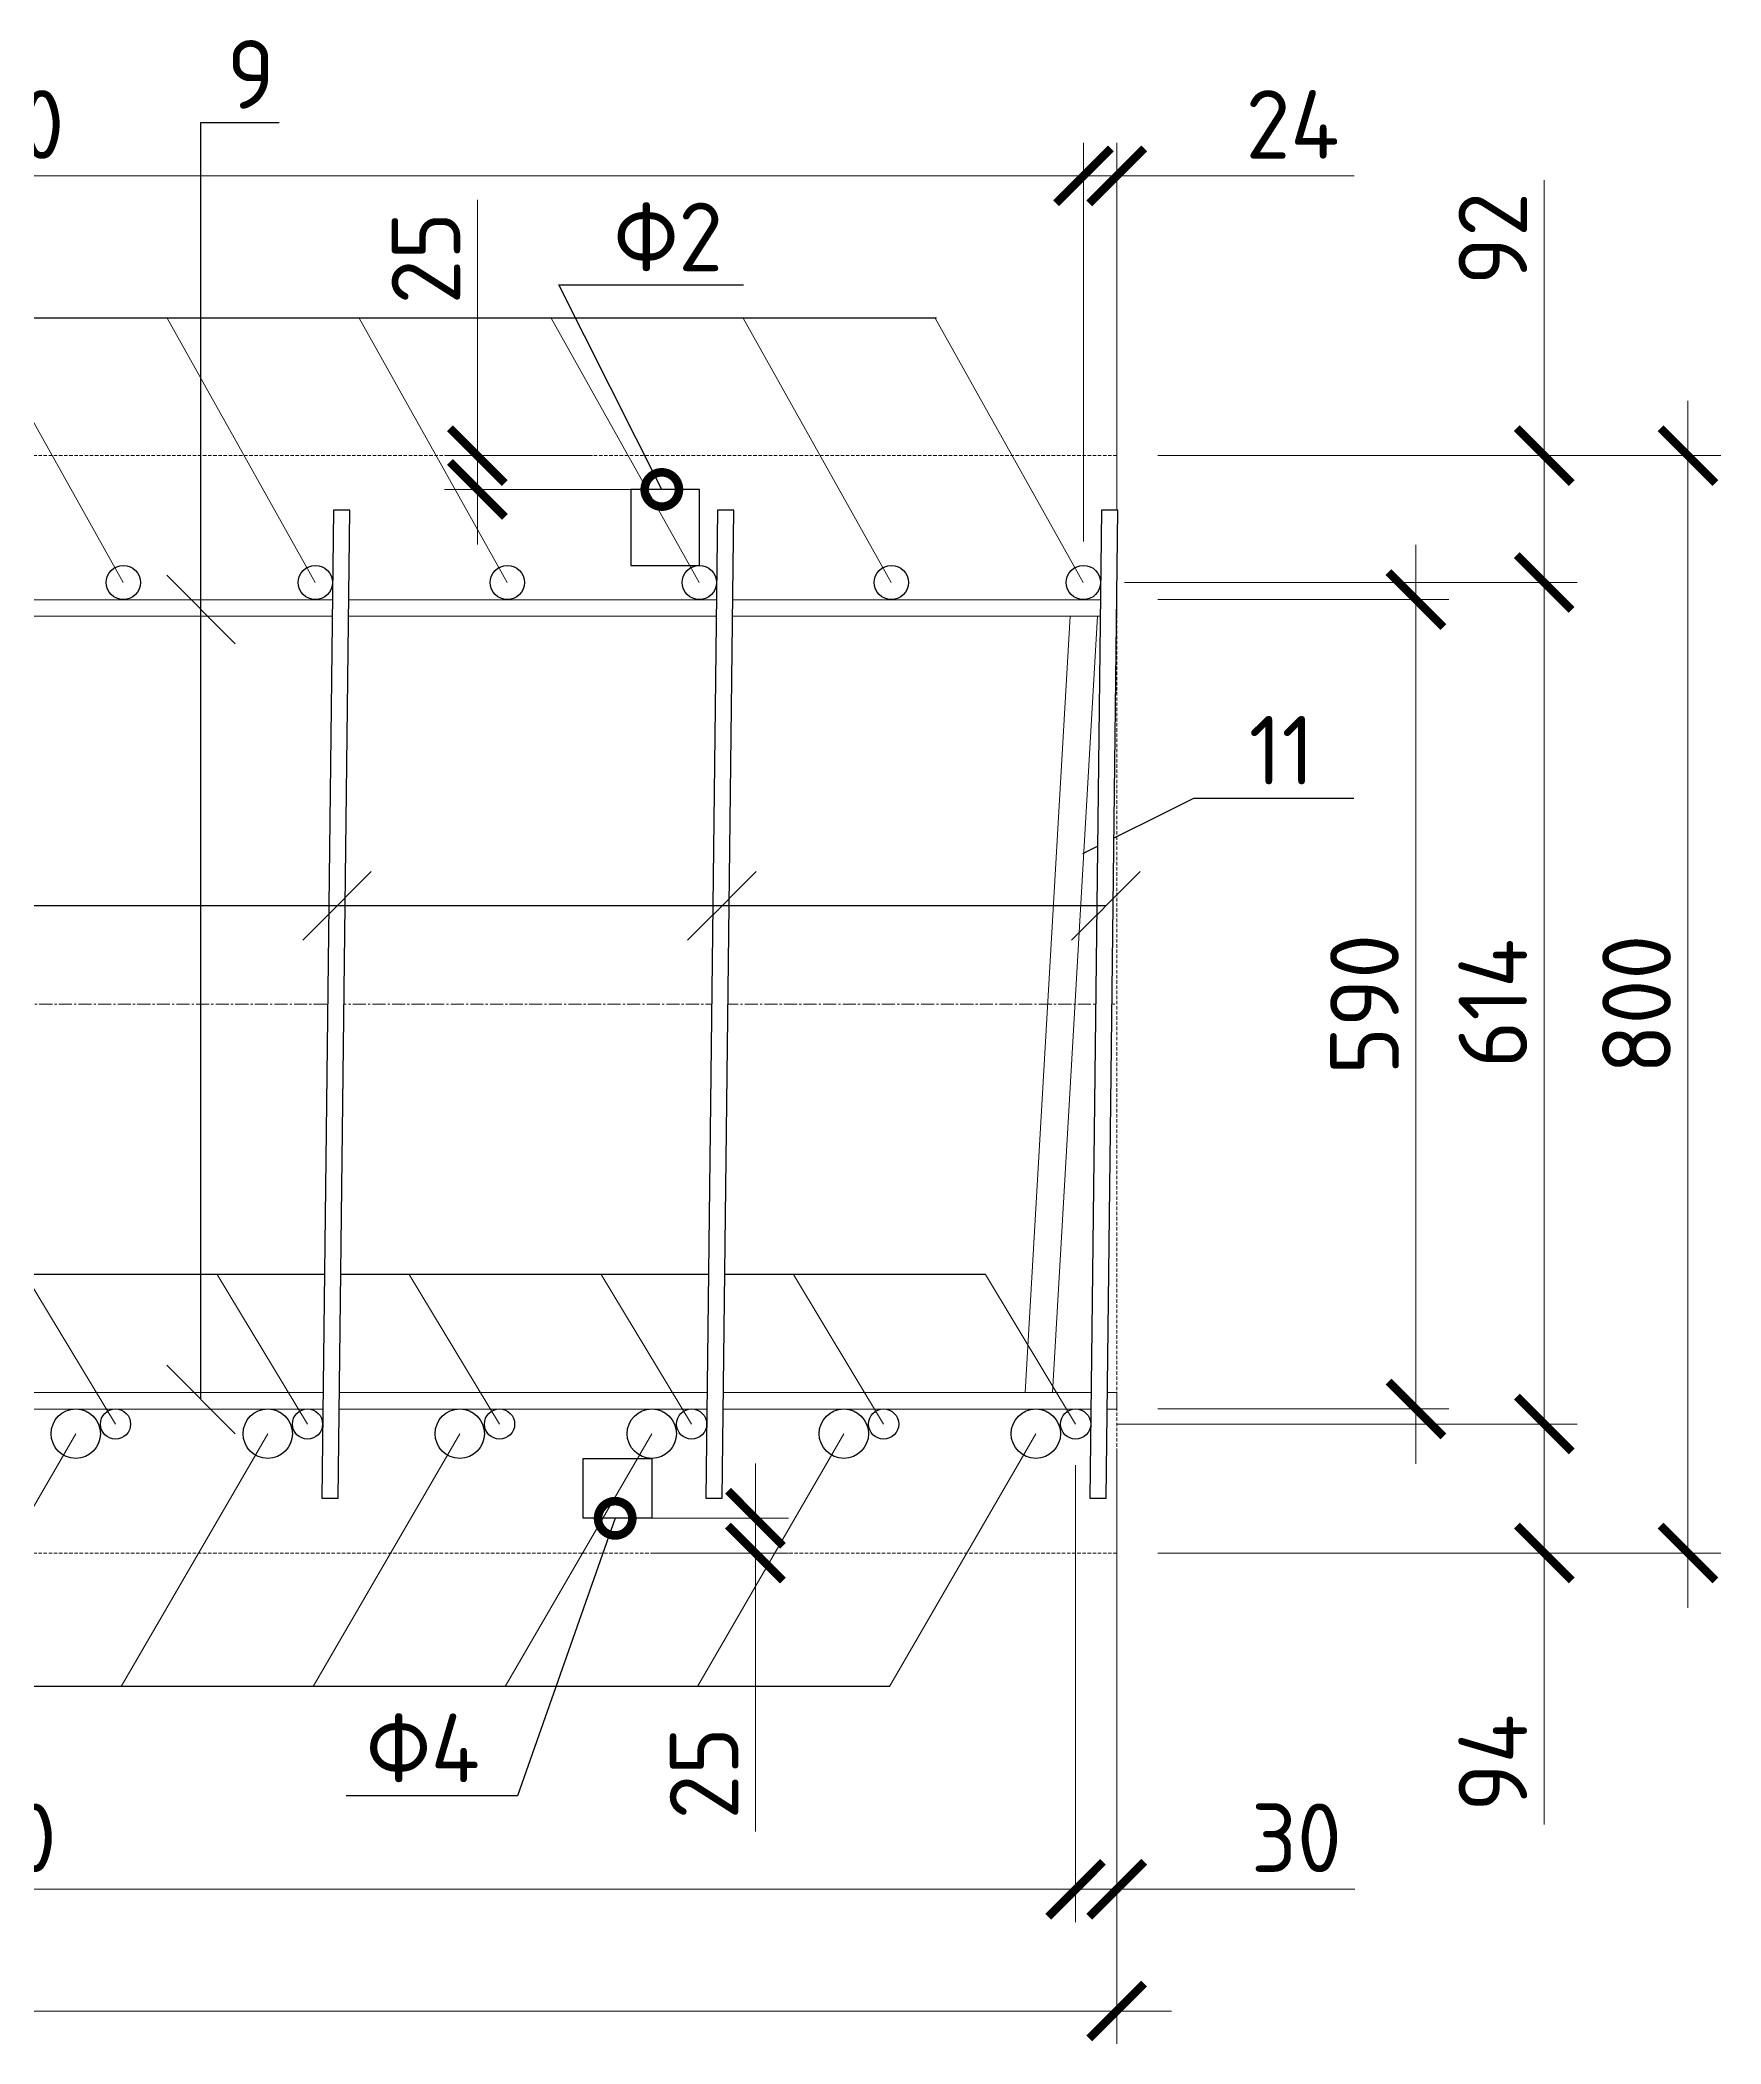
# Model space of a CAD drawing. Header units: millimetres. Extents: x -65574 to 111613, y -106550 to -50518.
# Drawn here: x 19926 to 21152, y -61651 to -60191 of the extents above; entities that cross this region are included whole.
import ezdxf
from ezdxf import colors
from ezdxf.entities.mleader import LeaderData, LeaderLine
from ezdxf.math import Vec2, Vec3

# ---------------------------------------------------------------- set-up
doc = ezdxf.new("R2010")
doc.units = ezdxf.units.MM
doc.linetypes.add('CENTER2', pattern=[28.575, 19.05, -3.175, 3.175, -3.175])
doc.linetypes.add('невидимая', pattern=[0.375, 0.25, -0.125])
doc.layers.get('Defpoints').update_dxf_attribs({"color": 6})
doc.styles.add('GOST-2.304_Type-B', font='GOST Common.ttf')
doc.dimstyles.new('УРСТ', dxfattribs={"dimtxt": 2.5, "dimasz": 2, "dimexe": 1.2, "dimexo": 1.5, "dimtad": 1, "dimdec": 0, "dimrnd": 1, "dimtxsty": 'GOST-2.304_Type-B', "dimblk": 'ARCHTICK', "dimcen": 2, "dimdle": 2, "dimazin": 3, "dimtfac": 1, "dimtdec": 0, "dimtmove": 1, "dimatfit": 0, "dimldrblk": 'NONE', "dimlwd": 15, "dimlwe": 15})

# ---------------------------------------------------------------- blocks, each defined once
blk = doc.blocks.new('_ArchTick')
at = {"color": 0, "linetype": 'ByBlock', "const_width": 0.15}
blk.add_lwpolyline([(-0.5, -0.5), (0.5, 0.5)], dxfattribs=at)
blk = doc.blocks.new('*D391')
at = {"color": 0, "lineweight": 15, "ltscale": 100, "transparency": 16777216}
for p, q in [((18866.8, -60556.1), (18866.8, -60265.7)), ((20686.8, -60556.1), (20686.8, -60265.7)), ((18826.8, -60289.7), (20726.8, -60289.7))]:
    blk.add_line(p, q, dxfattribs=at)
at = {"layer": 'Defpoints', "color": 0, "lineweight": -2, "ltscale": 100, "transparency": 16777216}
for p in [(20686.8, -60289.7), (18866.8, -60586.1), (20686.8, -60586.1)]:
    blk.add_point(p, dxfattribs=at)
at = {"color": 0, "lineweight": 15, "ltscale": 100, "transparency": 16777216, "xscale": 40, "yscale": 40, "zscale": 40, "rotation": 180}
blk.add_blockref('_ArchTick', (18866.8, -60289.7), dxfattribs=at)
at = {"color": 0, "lineweight": 15, "ltscale": 100, "transparency": 16777216, "xscale": 40, "yscale": 40, "zscale": 40}
blk.add_blockref('_ArchTick', (20686.8, -60289.7), dxfattribs=at)
at = {"color": 0, "lineweight": 15, "ltscale": 100, "transparency": 16777216, "insert": (19776.8, -60252.2), "char_height": 50, "attachment_point": 5, "style": 'GOST-2.304_Type-B'}
blk.add_mtext('\\A1;13х140=1820', dxfattribs=at)
blk = doc.blocks.new('_None')
blk = doc.blocks.new('*D393')
at = {"color": 0, "lineweight": 15, "ltscale": 100, "transparency": 16777216}
for p, q in [((20686.8, -60556.1), (20686.8, -60265.7)), ((20711.1, -60568.6), (20711.1, -60265.7)), ((20686.8, -60289.7), (20646.8, -60289.7)), ((20686.8, -60289.7), (20711.1, -60289.7)), ((20686.8, -60289.7), (20711.1, -60289.7)), ((20711.1, -60289.7), (20751.1, -60289.7)), ((20884.3, -60289.7), (20711.1, -60289.7))]:
    blk.add_line(p, q, dxfattribs=at)
at = {"layer": 'Defpoints', "color": 0, "lineweight": -2, "ltscale": 100, "transparency": 16777216}
for p in [(20711.1, -60289.7), (20686.8, -60586.1), (20711.1, -60598.6)]:
    blk.add_point(p, dxfattribs=at)
at = {"color": 0, "lineweight": 15, "ltscale": 100, "transparency": 16777216, "xscale": 40, "yscale": 40, "zscale": 40}
blk.add_blockref('_ArchTick', (20686.8, -60289.7), dxfattribs=at)
at = {"color": 0, "lineweight": 15, "ltscale": 100, "transparency": 16777216, "xscale": 40, "yscale": 40, "zscale": 40, "rotation": 180}
blk.add_blockref('_ArchTick', (20711.1, -60289.7), dxfattribs=at)
at = {"color": 0, "lineweight": 15, "ltscale": 100, "transparency": 16777216, "insert": (20839.3, -60252.2), "char_height": 50, "attachment_point": 5, "style": 'GOST-2.304_Type-B'}
blk.add_mtext('\\A1;24', dxfattribs=at)
blk = doc.blocks.new('*D394')
at = {"color": 0, "lineweight": 15, "ltscale": 100, "transparency": 16777216}
for p, q in [((18861.1, -61229.6), (18861.1, -61562.7)), ((20681.1, -61229.6), (20681.1, -61562.7)), ((18821.1, -61538.7), (20721.1, -61538.7))]:
    blk.add_line(p, q, dxfattribs=at)
at = {"layer": 'Defpoints', "color": 0, "lineweight": -2, "ltscale": 100, "transparency": 16777216}
for p in [(18861.1, -61199.6), (20681.1, -61199.6), (20681.1, -61538.7)]:
    blk.add_point(p, dxfattribs=at)
at = {"color": 0, "lineweight": 15, "ltscale": 100, "transparency": 16777216, "xscale": 40, "yscale": 40, "zscale": 40, "rotation": 180}
blk.add_blockref('_ArchTick', (18861.1, -61538.7), dxfattribs=at)
at = {"color": 0, "lineweight": 15, "ltscale": 100, "transparency": 16777216, "xscale": 40, "yscale": 40, "zscale": 40}
blk.add_blockref('_ArchTick', (20681.1, -61538.7), dxfattribs=at)
at = {"color": 0, "lineweight": 15, "ltscale": 100, "transparency": 16777216, "insert": (19771.1, -61501.2), "char_height": 50, "attachment_point": 5, "style": 'GOST-2.304_Type-B'}
blk.add_mtext('\\A1;13х140=1820', dxfattribs=at)
blk = doc.blocks.new('*D396')
at = {"color": 0, "lineweight": 15, "ltscale": 100, "transparency": 16777216}
for p, q in [((20711.1, -61218.6), (20711.1, -61562.7)), ((20681.1, -61229.6), (20681.1, -61562.7)), ((20681.1, -61538.7), (20641.1, -61538.7)), ((20681.1, -61538.7), (20711.1, -61538.7)), ((20681.1, -61538.7), (20711.1, -61538.7)), ((20711.1, -61538.7), (20751.1, -61538.7)), ((20884.6, -61538.7), (20711.1, -61538.7))]:
    blk.add_line(p, q, dxfattribs=at)
at = {"layer": 'Defpoints', "color": 0, "lineweight": -2, "ltscale": 100, "transparency": 16777216}
for p in [(20711.1, -61188.6), (20681.1, -61199.6), (20711.1, -61538.7)]:
    blk.add_point(p, dxfattribs=at)
at = {"color": 0, "lineweight": 15, "ltscale": 100, "transparency": 16777216, "xscale": 40, "yscale": 40, "zscale": 40}
blk.add_blockref('_ArchTick', (20681.1, -61538.7), dxfattribs=at)
at = {"color": 0, "lineweight": 15, "ltscale": 100, "transparency": 16777216, "xscale": 40, "yscale": 40, "zscale": 40, "rotation": 180}
blk.add_blockref('_ArchTick', (20711.1, -61538.7), dxfattribs=at)
at = {"color": 0, "lineweight": 15, "ltscale": 100, "transparency": 16777216, "insert": (20842.1, -61501.2), "char_height": 50, "attachment_point": 5, "style": 'GOST-2.304_Type-B'}
blk.add_mtext('\\A1;30', dxfattribs=at)
blk = doc.blocks.new('*D397')
at = {"color": 0, "lineweight": 15, "ltscale": 100, "transparency": 16777216}
for p, q in [((20929.2, -60558.6), (20929.2, -61228.6)), ((20741.1, -60598.6), (20953.2, -60598.6)), ((20741.1, -61188.6), (20953.2, -61188.6))]:
    blk.add_line(p, q, dxfattribs=at)
at = {"layer": 'Defpoints', "color": 0, "lineweight": -2, "ltscale": 100, "transparency": 16777216}
for p in [(20711.1, -60598.6), (20711.1, -61188.6), (20929.2, -61188.6)]:
    blk.add_point(p, dxfattribs=at)
at = {"color": 0, "lineweight": 15, "ltscale": 100, "transparency": 16777216, "xscale": 40, "yscale": 40, "zscale": 40}
for p, rotation in [((20929.2, -60598.6), 90), ((20929.2, -61188.6), 270)]:
    blk.add_blockref('_ArchTick', p, dxfattribs=dict(at, rotation=rotation))
at = {"color": 0, "lineweight": 15, "ltscale": 100, "transparency": 16777216, "insert": (20891.7, -60893.6), "char_height": 50, "attachment_point": 5, "rotation": 90, "style": 'GOST-2.304_Type-B'}
blk.add_mtext('\\A1;590', dxfattribs=at)
blk = doc.blocks.new('*D398')
at = {"color": 0, "lineweight": 15, "ltscale": 100, "transparency": 16777216}
for p, q in [((21022.8, -60546.1), (21022.8, -61239.6)), ((20716.8, -60586.1), (21046.8, -60586.1)), ((20711.1, -61199.6), (21046.8, -61199.6))]:
    blk.add_line(p, q, dxfattribs=at)
at = {"layer": 'Defpoints', "color": 0, "lineweight": -2, "ltscale": 100, "transparency": 16777216}
for p in [(20686.8, -60586.1), (20681.1, -61199.6), (21022.8, -61199.6)]:
    blk.add_point(p, dxfattribs=at)
at = {"color": 0, "lineweight": 15, "ltscale": 100, "transparency": 16777216, "xscale": 40, "yscale": 40, "zscale": 40}
for p, rotation in [((21022.8, -60586.1), 90), ((21022.8, -61199.6), 270)]:
    blk.add_blockref('_ArchTick', p, dxfattribs=dict(at, rotation=rotation))
at = {"color": 0, "lineweight": 15, "ltscale": 100, "transparency": 16777216, "insert": (20985.3, -60892.9), "char_height": 50, "attachment_point": 5, "rotation": 90, "style": 'GOST-2.304_Type-B'}
blk.add_mtext('\\A1;614', dxfattribs=at)
blk = doc.blocks.new('*D399')
at = {"color": 0, "lineweight": 15, "ltscale": 100, "transparency": 16777216}
for p, q in [((21022.8, -61199.6), (21022.8, -61159.6)), ((20711.1, -61199.6), (21046.8, -61199.6)), ((21022.8, -61199.6), (21022.8, -61293.6)), ((21022.8, -61199.6), (21022.8, -61293.6)), ((20741.1, -61293.6), (21046.8, -61293.6)), ((21022.8, -61293.6), (21022.8, -61333.6)), ((21022.8, -61491.6), (21022.8, -61293.6))]:
    blk.add_line(p, q, dxfattribs=at)
at = {"layer": 'Defpoints', "color": 0, "lineweight": -2, "ltscale": 100, "transparency": 16777216}
for p in [(20681.1, -61199.6), (20711.1, -61293.6), (21022.8, -61293.6)]:
    blk.add_point(p, dxfattribs=at)
at = {"color": 0, "lineweight": 15, "ltscale": 100, "transparency": 16777216, "xscale": 40, "yscale": 40, "zscale": 40}
for p, rotation in [((21022.8, -61199.6), 270), ((21022.8, -61293.6), 90)]:
    blk.add_blockref('_ArchTick', p, dxfattribs=dict(at, rotation=rotation))
at = {"color": 0, "lineweight": 15, "ltscale": 100, "transparency": 16777216, "insert": (20985.3, -61446.6), "char_height": 50, "attachment_point": 5, "rotation": 90, "style": 'GOST-2.304_Type-B'}
blk.add_mtext('\\A1;94', dxfattribs=at)
blk = doc.blocks.new('*D400')
at = {"color": 0, "lineweight": 15, "ltscale": 100, "transparency": 16777216}
for p, q in [((21022.8, -60292.9), (21022.8, -60493.6)), ((21022.8, -60493.6), (21022.8, -60453.6)), ((20741.1, -60493.6), (21046.8, -60493.6)), ((21022.8, -60586.1), (21022.8, -60493.6)), ((21022.8, -60586.1), (21022.8, -60493.6)), ((20716.8, -60586.1), (21046.8, -60586.1)), ((21022.8, -60586.1), (21022.8, -60626.1))]:
    blk.add_line(p, q, dxfattribs=at)
at = {"layer": 'Defpoints', "color": 0, "lineweight": -2, "ltscale": 100, "transparency": 16777216}
for p in [(20711.1, -60493.6), (21022.8, -60493.6), (20686.8, -60586.1)]:
    blk.add_point(p, dxfattribs=at)
at = {"color": 0, "lineweight": 15, "ltscale": 100, "transparency": 16777216, "xscale": 40, "yscale": 40, "zscale": 40}
for p, rotation in [((21022.8, -60493.6), 270), ((21022.8, -60586.1), 90)]:
    blk.add_blockref('_ArchTick', p, dxfattribs=dict(at, rotation=rotation))
at = {"color": 0, "lineweight": 15, "ltscale": 100, "transparency": 16777216, "insert": (20985.3, -60335.4), "char_height": 50, "attachment_point": 5, "rotation": 90, "style": 'GOST-2.304_Type-B'}
blk.add_mtext('\\A1;92', dxfattribs=at)
blk = doc.blocks.new('*D308')
at = {"color": 0, "lineweight": 15, "ltscale": 100, "transparency": 16777216}
for p, q in [((21127.6, -60453.6), (21127.6, -61333.6)), ((20741.1, -60493.6), (21151.6, -60493.6)), ((20741.1, -61293.6), (21151.6, -61293.6))]:
    blk.add_line(p, q, dxfattribs=at)
at = {"layer": 'Defpoints', "color": 0, "lineweight": -2, "ltscale": 100, "transparency": 16777216}
for p in [(20711.1, -60493.6), (20711.1, -61293.6), (21127.6, -61293.6)]:
    blk.add_point(p, dxfattribs=at)
at = {"color": 0, "lineweight": 15, "ltscale": 100, "transparency": 16777216, "xscale": 40, "yscale": 40, "zscale": 40}
for p, rotation in [((21127.6, -60493.6), 90), ((21127.6, -61293.6), 270)]:
    blk.add_blockref('_ArchTick', p, dxfattribs=dict(at, rotation=rotation))
at = {"color": 0, "lineweight": 15, "ltscale": 100, "transparency": 16777216, "insert": (21090.1, -60893.6), "char_height": 50, "attachment_point": 5, "rotation": 90, "style": 'GOST-2.304_Type-B'}
blk.add_mtext('\\A1;800', dxfattribs=at)
blk = doc.blocks.new('_DotSmall')
at = {"color": 0, "linetype": 'ByBlock', "const_width": 0.5}
blk.add_lwpolyline([(-0.0625, 0, 1), (0.0625, 0, 1)], format="xyb", close=True, dxfattribs=at)
blk = doc.blocks.new('*U271')
at = {"linetype": 'ByBlock', "lineweight": 15, "ltscale": 100}
blk.add_lwpolyline([(52.8, -97.1), (-55.2, 95.6)], dxfattribs=at)
blk = doc.blocks.new('*U272')
at = {"color": 0, "linetype": 'ByBlock', "lineweight": -2, "transparency": 16777216}
for p in [(0, 0), (140, 0), (280, 0), (420, 0), (560, 0), (700, 0), (840, 0), (980, 0), (1120, 0), (1260, 0), (1400, 0), (1540, 0), (1680, 0), (1820, 0)]:
    blk.add_blockref('*U271', p, dxfattribs=at)
blk = doc.blocks.new('*D403')
at = {"color": 0, "lineweight": 15, "transparency": 16777216}
for p, q in [((20244.9, -60307.2), (20244.9, -60493.6)), ((20244.9, -60493.6), (20244.9, -60453.6)), ((20328.8, -60493.6), (20220.9, -60493.6)), ((20244.9, -60518.3), (20244.9, -60493.6)), ((20244.9, -60518.3), (20244.9, -60493.6)), ((20356.8, -60518.3), (20220.9, -60518.3)), ((20244.9, -60518.3), (20244.9, -60558.3))]:
    blk.add_line(p, q, dxfattribs=at)
at = {"layer": 'Defpoints', "color": 0, "lineweight": -2, "transparency": 16777216}
for p in [(20244.9, -60493.6), (20328.8, -60493.6), (20356.8, -60518.3)]:
    blk.add_point(p, dxfattribs=at)
at = {"color": 0, "lineweight": 15, "transparency": 16777216, "xscale": 40, "yscale": 40, "zscale": 40}
for p, rotation in [((20244.9, -60493.6), 270), ((20244.9, -60518.3), 90)]:
    blk.add_blockref('_ArchTick', p, dxfattribs=dict(at, rotation=rotation))
at = {"color": 0, "lineweight": 15, "transparency": 16777216, "insert": (20207.4, -60349.7), "char_height": 50, "attachment_point": 5, "rotation": 90, "style": 'GOST-2.304_Type-B'}
blk.add_mtext('\\A1;25', dxfattribs=at)
blk = doc.blocks.new('*U240')
at = {"linetype": 'ByBlock', "lineweight": 15, "ltscale": 100}
blk.add_lwpolyline([(51.6, -88.6), (-55.2, 95.6)], dxfattribs=at)
blk = doc.blocks.new('*U241')
at = {"color": 0, "linetype": 'ByBlock', "lineweight": -2, "transparency": 16777216}
for p in [(0, 0), (140, 0), (280, 0), (420, 0), (560, 0), (700, 0), (840, 0), (980, 0), (1120, 0), (1260, 0), (1400, 0), (1540, 0), (1680, 0), (1820, 0)]:
    blk.add_blockref('*U240', p, dxfattribs=at)
blk = doc.blocks.new('*U291')
at = {"lineweight": 30, "ltscale": 100}
blk.add_circle((4.8, -4.3), 18, dxfattribs=at)
blk = doc.blocks.new('*U228')
at = {"color": 0, "linetype": 'ByBlock', "lineweight": -2, "transparency": 16777216}
for p in [(0, 0), (140, 0), (280, 0), (420, 0), (560, 0), (700, 0), (840, 0), (980, 0), (1120, 0), (1260, 0), (1400, 0), (1540, 0), (1680, 0), (1820, 0)]:
    blk.add_blockref('*U291', p, dxfattribs=at)
blk = doc.blocks.new('*D406')
at = {"color": 0, "lineweight": 15, "transparency": 16777216}
for p, q in [((20447.7, -61268.3), (20447.7, -61228.3)), ((20372.1, -61268.3), (20471.7, -61268.3)), ((20447.7, -61268.3), (20447.7, -61293.6)), ((20447.7, -61268.3), (20447.7, -61293.6)), ((20372.9, -61293.6), (20471.7, -61293.6)), ((20447.7, -61293.6), (20447.7, -61333.6)), ((20447.7, -61496.7), (20447.7, -61293.6))]:
    blk.add_line(p, q, dxfattribs=at)
at = {"layer": 'Defpoints', "color": 0, "lineweight": -2, "transparency": 16777216}
for p in [(20372.1, -61268.3), (20372.9, -61293.6), (20447.7, -61293.6)]:
    blk.add_point(p, dxfattribs=at)
at = {"color": 0, "lineweight": 15, "transparency": 16777216, "xscale": 40, "yscale": 40, "zscale": 40}
for p, rotation in [((20447.7, -61268.3), 270), ((20447.7, -61293.6), 90)]:
    blk.add_blockref('_ArchTick', p, dxfattribs=dict(at, rotation=rotation))
at = {"color": 0, "lineweight": 15, "transparency": 16777216, "insert": (20410.2, -61454.2), "char_height": 50, "attachment_point": 5, "rotation": 90, "style": 'GOST-2.304_Type-B'}
blk.add_mtext('\\A1;25', dxfattribs=at)
blk = doc.blocks.new('*U242')
at = {"lineweight": 30, "ltscale": 100}
blk.add_circle((0, -1.5), 12.5, dxfattribs=at)
blk = doc.blocks.new('*U243')
at = {"color": 0, "linetype": 'ByBlock', "lineweight": -2, "transparency": 16777216}
for p in [(0, 0), (140, 0), (280, 0), (420, 0), (560, 0), (700, 0), (840, 0), (980, 0), (1120, 0), (1260, 0), (1400, 0), (1540, 0), (1680, 0), (1820, 0)]:
    blk.add_blockref('*U242', p, dxfattribs=at)
blk = doc.blocks.new('*D438')
at = {"color": 0, "lineweight": 15, "transparency": 16777216}
for p, q in [((18811.1, -61218.6), (18811.1, -61651.5)), ((20711.1, -61218.6), (20711.1, -61651.5)), ((18771.1, -61627.5), (20751.1, -61627.5))]:
    blk.add_line(p, q, dxfattribs=at)
at = {"layer": 'Defpoints', "color": 0, "lineweight": -2, "transparency": 16777216}
for p in [(18811.1, -61188.6), (20711.1, -61188.6), (20711.1, -61627.5)]:
    blk.add_point(p, dxfattribs=at)
at = {"color": 0, "lineweight": 15, "transparency": 16777216, "xscale": 40, "yscale": 40, "zscale": 40, "rotation": 180}
blk.add_blockref('_ArchTick', (18811.1, -61627.5), dxfattribs=at)
at = {"color": 0, "lineweight": 15, "transparency": 16777216, "xscale": 40, "yscale": 40, "zscale": 40}
blk.add_blockref('_ArchTick', (20711.1, -61627.5), dxfattribs=at)
at = {"color": 0, "lineweight": 15, "transparency": 16777216, "insert": (19761.1, -61590), "char_height": 50, "attachment_point": 5, "style": 'GOST-2.304_Type-B'}
blk.add_mtext('\\A1;1900', dxfattribs=at)
blk = doc.blocks.new('*U250')
at = {"linetype": 'ByBlock', "lineweight": 15, "ltscale": 100}
blk.add_lwpolyline([(32.9, -52), (-32.9, 57)], dxfattribs=at)
blk = doc.blocks.new('*U251')
at = {"color": 0, "linetype": 'ByBlock', "lineweight": -2, "transparency": 16777216}
for p in [(0, 0), (140, 0), (280, 0), (420, 0), (560, 0), (700, 0), (840, 0), (980, 0), (1120, 0), (1260, 0), (1400, 0), (1540, 0), (1680, 0), (1820, 0)]:
    blk.add_blockref('*U250', p, dxfattribs=at)
blk = doc.blocks.new('*U266')
at = {"color": 7, "lineweight": 30}
blk.add_circle((0, 5), 11, dxfattribs=at)
blk = doc.blocks.new('*U267')
at = {"color": 0, "linetype": 'ByBlock', "lineweight": -2, "transparency": 16777216}
for p in [(0, 0), (140, 0), (280, 0), (420, 0), (560, 0), (700, 0), (840, 0), (980, 0), (1120, 0), (1260, 0), (1400, 0), (1540, 0), (1680, 0), (1820, 0)]:
    blk.add_blockref('*U266', p, dxfattribs=at)
blk = doc.blocks.new('_Oblique')
at = {"color": 0, "linetype": 'ByBlock', "lineweight": -2}
blk.add_line((-0.5, -0.5), (0.5, 0.5), dxfattribs=at)

msp = doc.modelspace()

# ---------------------------------------------------------------- linework, layer by layer
at = {"linetype": 'CENTER2', "lineweight": 5, "ltscale": 0.5}
msp.add_line((18811.1, -60893.6), (20711.1, -60893.6), dxfattribs=at)
at = {"linetype": 'невидимая', "lineweight": 15, "ltscale": 10}
msp.add_lwpolyline([(18811.1, -61293.6), (18811.1, -60493.6), (20711.1, -60493.6), (20711.1, -61293.6)], close=True, dxfattribs=at)
at = {"lineweight": 30, "ltscale": 100}
for points in [[(20406.8, -60518.3), (20356.8, -60518.3), (20356.8, -60573.6), (20406.8, -60573.6)], [(20372.1, -61268.3), (20322.1, -61268.3), (20322.1, -61224.6), (20372.1, -61224.6)]]:
    msp.add_lwpolyline(points, close=True, dxfattribs=at)
at = {"lineweight": 15}
for points in [[(18811.1, -60610.7), (18811.1, -60598.7), (20711.1, -60598.7), (20711.1, -60610.7)], [(20677.1, -60610.6), (20697.1, -60610.7), (20664.3, -61176.7), (20644.3, -61176.7)], [(18811.1, -61176.7), (18811.1, -61188.7), (20711.1, -61188.7), (20711.1, -61176.7)]]:
    msp.add_lwpolyline(points, close=True, dxfattribs=at)

# ---------------------------------------------------------------- block references
for name, p in [('*U272', (18813.9, -60489)), ('*U243', (18866.8, -60584.6)), ('*U251', (18828.2, -61147.6)), ('*U228', (18827.3, -61202.3)), ('*U267', (18861.1, -61204.6))]:
    msp.add_blockref(name, p)
at = {"xscale": -1, "rotation": 180}
msp.add_blockref('*U241', (18780.5, -61295.2), dxfattribs=at)

# ---------------------------------------------------------------- dimensions: what is measured, and where the dimension line sits
at = {"lineweight": 15, "ltscale": 100}
for base, p1, p2, picture, middle in [((20686.8, -60289.7), (18866.8, -60586.1), (20686.8, -60586.1), '*D391', (19776.8, -60252.2)), ((20681.1, -61538.7), (18861.1, -61199.6), (20681.1, -61199.6), '*D394', (19771.1, -61501.2))]:
    dim = msp.add_linear_dim(base=base, p1=p1, p2=p2, angle=0, text='13х140=<>', dimstyle='УРСТ', override={"dimscale": 0, "dimtxsty": 'GOST-2.304_Type-B'}, dxfattribs=at)
    dim.commit()
    dim.dimension.update_dxf_attribs({"geometry": picture, "text_midpoint": middle})
for base, p1, p2, angle, override, picture, middle in [((20711.1, -60289.7), (20686.8, -60586.1), (20711.1, -60598.6), 0, {"dimscale": 0}, '*D393', (20839.3, -60294.1)), ((21022.8, -61293.6), (20681.1, -61199.6), (20711.1, -61293.6), 90, {"dimscale": 0, "dimtxsty": 'GOST-2.304_Type-B'}, '*D399', (21017.4, -61446.6)), ((20711.1, -61538.7), (20681.1, -61199.6), (20711.1, -61188.6), 0, {"dimscale": 0, "dimtxsty": 'GOST-2.304_Type-B'}, '*D396', (20842.1, -61531.2))]:
    dim = msp.add_linear_dim(base=base, p1=p1, p2=p2, angle=angle, dimstyle='УРСТ', override=override, dxfattribs=at)
    dim.commit()
    dim.dimension.update_dxf_attribs({"geometry": picture, "text_midpoint": middle, "dimtype": 160})
dim = msp.add_linear_dim(base=(21022.8, -60493.6), p1=(20686.8, -60586.1), p2=(20711.1, -60493.6), angle=90, text='92', dimstyle='УРСТ', override={"dimscale": 0, "dimtxsty": 'GOST-2.304_Type-B'}, dxfattribs=at)
dim.commit()
dim.dimension.update_dxf_attribs({"geometry": '*D400', "text_midpoint": (21026.8, -60335.4), "dimtype": 160})
at = {"lineweight": 15}
for base, p1, p2, override, picture, middle in [((20244.9, -60493.6), (20356.8, -60518.3), (20328.8, -60493.6), {"dimscale": 0, "dimexo": 0, "dimtxsty": 'GOST-2.304_Type-B'}, '*D403', (20230.9, -60349.7)), ((20447.7, -61293.6), (20372.1, -61268.3), (20372.9, -61293.6), {"dimscale": 0, "dimexo": 0}, '*D406', (20423.3, -61454.2))]:
    dim = msp.add_linear_dim(base=base, p1=p1, p2=p2, angle=90, dimstyle='УРСТ', override=override, dxfattribs=at)
    dim.commit()
    dim.dimension.update_dxf_attribs({"geometry": picture, "text_midpoint": middle, "dimtype": 160})
at = {"lineweight": 15, "ltscale": 100}
for base, p1, p2, picture, middle in [((21127.6, -61293.6), (20711.1, -60493.6), (20711.1, -61293.6), '*D308', (21090.1, -60893.6)), ((21022.8470729, -61199.6113853), (20686.7552487, -60586.1113853), (20681.1452789, -61199.6113853), '*D398', (20985.3470729, -60892.8613853)), ((20929.2, -61188.6), (20711.1, -60598.6), (20711.1, -61188.6), '*D397', (20891.7, -60893.6))]:
    dim = msp.add_linear_dim(base=base, p1=p1, p2=p2, angle=90, dimstyle='УРСТ', override={"dimscale": 0, "dimtxsty": 'GOST-2.304_Type-B'}, dxfattribs=at)
    dim.commit()
    dim.dimension.update_dxf_attribs({"geometry": picture, "text_midpoint": middle})
at = {"lineweight": 15}
dim = msp.add_linear_dim(base=(20711.1, -61627.5), p1=(18811.1, -61188.6), p2=(20711.1, -61188.6), angle=0, dimstyle='УРСТ', override={"dimscale": 0, "dimtxsty": 'GOST-2.304_Type-B'}, dxfattribs=at)
dim.commit()
dim.dimension.update_dxf_attribs({"geometry": '*D438', "text_midpoint": (19761.1, -61590)})

# ---------------------------------------------------------------- leaders
ml = msp.add_multileader_mtext('Standard', dxfattribs=at)
ml.set_content('9', color=256, style='GOST-2.304_Type-B')
ml.set_leader_properties()
ml.set_arrow_properties(name='OBLIQUE')
ml.build(insert=Vec2(0, 0))
ml.multileader.update_dxf_attribs({"text_left_attachment_type": 6, "text_right_attachment_type": 6, "dogleg_length": 2.5, "arrow_head_size": 50, "scale": 20})
ctx = ml.context
ctx.base_point, ctx.scale, ctx.char_height, ctx.arrow_head_size, ctx.plane_origin = Vec3(20060.3, -60250.7), 20, 50, 50, Vec3(20043.4, -60250.7)
ctx.left_attachment, ctx.right_attachment = 6, 6
notes = []
notes.append((ctx, [(0, (1, 1, 0), (20043.4, -60250.7), (1, 0), 16.8, [(0, [(20043.4, -61181.7)], 0, []), (1, [(20043.4, -60605.7)], 0, [])])]))
ctx.mtext.insert, ctx.mtext.flow_direction = Vec3(20062.3, -60190.7), 5
at = {"lineweight": 15, "ltscale": 100}
ml = msp.add_multileader_mtext('Standard', dxfattribs=at)
ml.set_content('Ф2', color=256, style='GOST-2.304_Type-B')
ml.set_leader_properties()
ml.set_arrow_properties(name='DOTSMALL')
ml.build(insert=Vec2(0, 0))
ml.multileader.update_dxf_attribs({"text_left_attachment_type": 6, "text_right_attachment_type": 6, "dogleg_length": 1, "arrow_head_size": 50, "scale": 20})
ctx = ml.context
ctx.base_point, ctx.scale, ctx.char_height, ctx.arrow_head_size, ctx.landing_gap_size, ctx.plane_origin = Vec3(20324.4, -60369.2), 20, 50, 50, 20, Vec3(20108.8, -61187.4)
ctx.left_attachment, ctx.right_attachment = 6, 6
notes.append((ctx, [(0, (1, 1, 0), (20304.4, -60369.2), (1, 0), 20, [(0, [(20379.4, -60518.3)], 0, [])])]))
ctx.mtext.insert, ctx.mtext.flow_direction = Vec3(20344.4, -60309.2), 5
at = {"lineweight": 15}
ml = msp.add_multileader_mtext('Standard', dxfattribs=at)
ml.set_content('7', color=256, style='GOST-2.304_Type-B')
ml.set_leader_properties()
ml.set_arrow_properties(name='NONE')
ml.build(insert=Vec2(0, 0))
ml.multileader.update_dxf_attribs({"text_right_attachment_type": 6, "dogleg_length": 2.5, "arrow_head_size": 50, "scale": 20})
ctx = ml.context
ctx.base_point, ctx.scale, ctx.char_height, ctx.arrow_head_size, ctx.plane_origin = Vec3(18685.7, -60358.4), 20, 50, 50, Vec3(18731.6, -60393.4)
ctx.right_attachment, ctx.text_align_type = 6, 2
notes.append((ctx, [(0, (1, 1, 0), (18731.6, -60393.4), (-1, 0), 16.8, [(0, [(20579.6, -60393.4)], 0, [])])]))
ctx.mtext.insert, ctx.mtext.width, ctx.mtext.alignment, ctx.mtext.flow_direction = Vec3(18712.7, -60333.4), 18.417, 3, 5
at = {"lineweight": 15, "ltscale": 100}
ml = msp.add_multileader_mtext('Standard', dxfattribs=at)
ml.set_content('11', color=256, style='GOST-2.304_Type-B')
ml.set_leader_properties()
ml.set_arrow_properties(name='NONE')
ml.build(insert=Vec2(0, 0))
ml.multileader.update_dxf_attribs({"text_left_attachment_type": 6, "text_right_attachment_type": 6, "dogleg_length": 1, "arrow_head_size": 50, "scale": 20})
ctx = ml.context
ctx.base_point, ctx.scale, ctx.char_height, ctx.arrow_head_size, ctx.landing_gap_size, ctx.plane_origin = Vec3(20787.4, -60743.4), 20, 50, 50, 20, Vec3(20945.2, -61150.4)
ctx.left_attachment, ctx.right_attachment = 6, 6
notes.append((ctx, [(1, (1, 1, 0), (20767.4, -60743.4), (1, 0), 20, [(0, [(20686.3, -60783.6)], 0, [])])]))
ctx.mtext.insert, ctx.mtext.flow_direction = Vec3(20807.4, -60683.4), 5
at = {"lineweight": 15}
ml = msp.add_multileader_mtext('Standard', dxfattribs=at)
ml.set_content('8', color=256, style='GOST-2.304_Type-B')
ml.set_leader_properties()
ml.set_arrow_properties(name='NONE')
ml.build(insert=Vec2(0, 0))
ml.multileader.update_dxf_attribs({"text_right_attachment_type": 6, "dogleg_length": 2.5, "arrow_head_size": 50, "scale": 20})
ctx = ml.context
ctx.base_point, ctx.scale, ctx.char_height, ctx.arrow_head_size, ctx.plane_origin = Vec3(18694.4, -61055.6), 20, 50, 50, Vec3(18795.3, -61078.6)
ctx.right_attachment, ctx.text_align_type = 6, 2
notes.append((ctx, [(0, (1, 1, 0), (18795.3, -61090.6), (-1, 0), 72, [(0, [(20615.3, -61090.6)], 0, [])])]))
ctx.mtext.insert, ctx.mtext.width, ctx.mtext.alignment, ctx.mtext.flow_direction = Vec3(18721.4, -61030.6), 16.423, 3, 5
at = {"lineweight": 15, "ltscale": 100}
ml = msp.add_multileader_mtext('Standard', dxfattribs=at)
ml.set_content('Ф4', color=256, style='GOST-2.304_Type-B')
ml.set_leader_properties()
ml.set_arrow_properties(name='DOTSMALL')
ml.build(insert=Vec2(0, 0))
ml.multileader.update_dxf_attribs({"text_left_attachment_type": 6, "text_right_attachment_type": 6, "dogleg_length": 1, "arrow_head_size": 50, "scale": 20})
ctx = ml.context
ctx.base_point, ctx.scale, ctx.char_height, ctx.arrow_head_size, ctx.landing_gap_size, ctx.plane_origin = Vec3(20143.9, -61470.7), 20, 50, 50, 20, Vec3(20201.7, -60610.3)
ctx.left_attachment, ctx.right_attachment = 6, 6
notes.append((ctx, [(1, (1, 1, 0), (20274.2, -61470.7), (-1, 0), 10.3, [(0, [(20345.4, -61268.3)], 0, [])])]))
ctx.mtext.insert, ctx.mtext.flow_direction = Vec3(20163.9, -61410.7), 5
at = {"lineweight": 15}
ml = msp.add_multileader_mtext('Standard', dxfattribs=at)
ml.set_content('5', color=256, style='GOST-2.304_Type-B')
ml.set_leader_properties()
ml.set_arrow_properties(name='NONE')
ml.build(insert=Vec2(0, 0))
ml.multileader.update_dxf_attribs({"text_right_attachment_type": 6, "dogleg_length": 2.5, "arrow_head_size": 50, "scale": 20})
ctx = ml.context
ctx.base_point, ctx.scale, ctx.char_height, ctx.arrow_head_size, ctx.plane_origin = Vec3(18646.3, -61355.8), 20, 50, 50, Vec3(18725.3, -61390.8)
ctx.right_attachment, ctx.text_align_type = 6, 2
notes.append((ctx, [(0, (1, 1, 0), (18725.3, -61390.8), (-1, 0), 50.1, [(0, [(20545.3, -61390.8)], 0, [])])]))
ctx.mtext.insert, ctx.mtext.alignment, ctx.mtext.flow_direction = Vec3(18673.3, -61330.8), 3, 5
for ctx, leaders in notes:
    for number, flags, end, landing, length, lines in leaders:
        leader = LeaderData()
        leader.index, (leader.has_last_leader_line, leader.has_dogleg_vector, leader.attachment_direction) = number, flags
        leader.last_leader_point, leader.dogleg_vector, leader.dogleg_length = Vec3(end), Vec3(landing), length
        for number, points, colour, breaks in lines:
            line = LeaderLine()
            line.index, line.vertices, line.color, line.breaks = number, Vec3.list(points), colors.encode_raw_color(colour), breaks
            leader.lines.append(line)
        ctx.leaders.append(leader)

# ---------------------------------------------------------------- next in the draw order: wipeouts: each hides what was drawn before it
at = {"color": 0}
for points in [[(20139.9, -60533.4), (20151.9, -60533.4), (20143.5, -61253.6), (20131.5, -61253.6)], [(20419.9, -60533.4), (20431.9, -60533.4), (20423.5, -61253.6), (20411.5, -61253.6)], [(20699.9, -60533.4), (20711.9, -60533.4), (20703.5, -61253.6), (20691.5, -61253.6)]]:
    msp.add_wipeout(points, dxfattribs=at)

# ---------------------------------------------------------------- next in the draw order: linework, layer by layer
at = {"color": 0, "lineweight": -2}
for points in [[(20139.9, -60533.4), (20131.5, -61253.6), (20143.5, -61253.6), (20151.9, -60533.4)], [(20419.9, -60533.4), (20411.5, -61253.6), (20423.5, -61253.6), (20431.9, -60533.4)], [(20699.9, -60533.4), (20691.5, -61253.6), (20703.5, -61253.6), (20711.9, -60533.4)]]:
    msp.add_lwpolyline(points, close=True, dxfattribs=at)

# ---------------------------------------------------------------- next in the draw order: leaders
at = {"lineweight": 15}
ml = msp.add_multileader_mtext('Standard', dxfattribs=at)
ml.set_content('10', color=256, style='GOST-2.304_Type-B')
ml.set_leader_properties()
ml.set_arrow_properties(name='OBLIQUE')
ml.build(insert=Vec2(0, 0))
ml.multileader.update_dxf_attribs({"text_left_attachment_type": 6, "text_right_attachment_type": 6, "dogleg_length": 0.842, "arrow_head_size": 50, "scale": 20})
ctx = ml.context
ctx.base_point, ctx.scale, ctx.char_height, ctx.arrow_head_size, ctx.plane_origin = Vec3(18648.9, -60821.9), 20, 50, 50, Vec3(18732.8, -60833.9)
ctx.left_attachment, ctx.right_attachment = 6, 6
notes = []
notes.append((ctx, [(0, (1, 1, 0), (18719.7, -60821.9), (-1, 0), 16.8, [(0, [(20703.1, -60821.9)], 0, []), (1, [(18882.7, -60821.8)], 0, []), (2, [(19162.3, -60821.9)], 0, []), (3, [(19442.9, -60821.9)], 0, []), (4, [(20142.6, -60821.8)], 0, []), (5, [(20423.2, -60821.8)], 0, [])])]))
ctx.mtext.insert, ctx.mtext.flow_direction = Vec3(18650.9, -60761.9), 5
for ctx, leaders in notes:
    for number, flags, end, landing, length, lines in leaders:
        leader = LeaderData()
        leader.index, (leader.has_last_leader_line, leader.has_dogleg_vector, leader.attachment_direction) = number, flags
        leader.last_leader_point, leader.dogleg_vector, leader.dogleg_length = Vec3(end), Vec3(landing), length
        for number, points, colour, breaks in lines:
            line = LeaderLine()
            line.index, line.vertices, line.color, line.breaks = number, Vec3.list(points), colors.encode_raw_color(colour), breaks
            leader.lines.append(line)
        ctx.leaders.append(leader)

doc.saveas('drawing.dxf')
